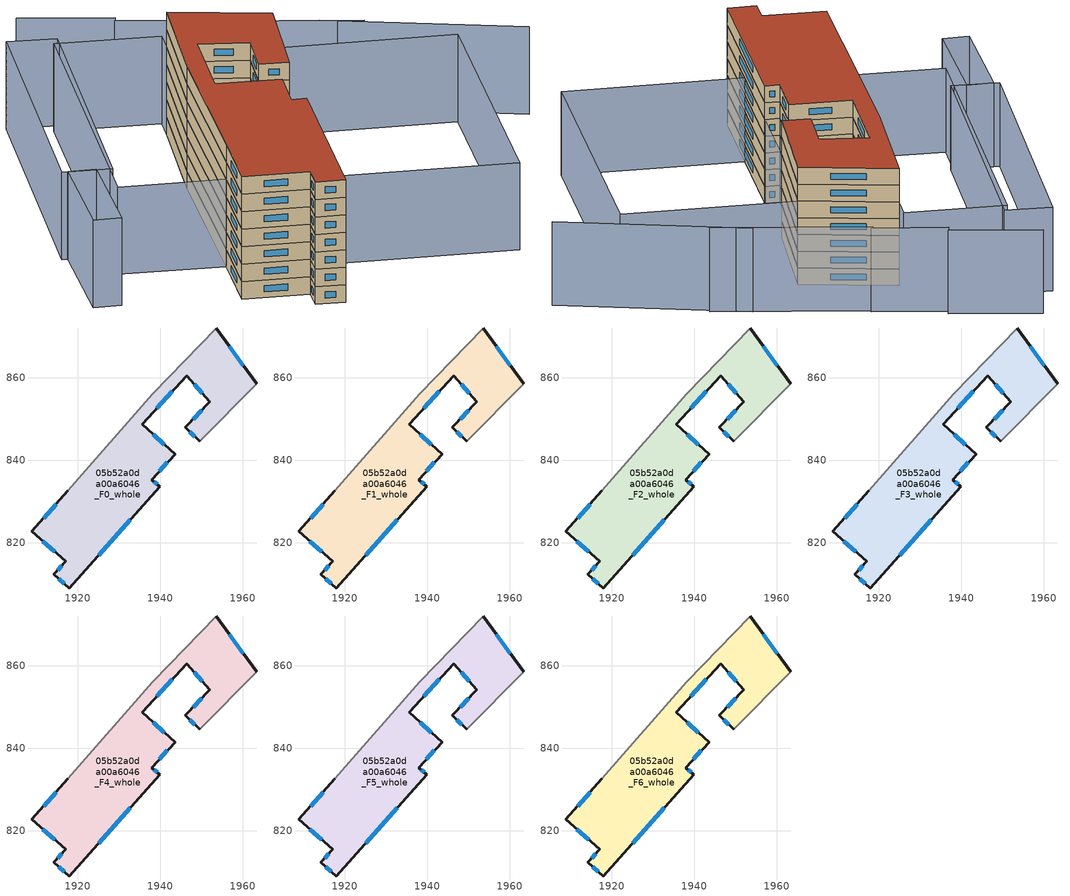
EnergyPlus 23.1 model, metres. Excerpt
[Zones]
05b52a0da00a6046_F0_whole
 floor ground (EU_floor_Construction): 1953.53,871.99 1963.33,858.49 1949.55,844.54 1946.02,847.89 1951.97,854.14 1946.38,860.44 1935.67,848.66 1943.57,841.4 1937.94,835.28 1939.81,833.58 1917.92,809 1914.24,812.29 1917.05,815.45 1908.89,822.71 1917.56,832.54 1938.19,856.09 z0
 wall outside (EU_wall_Construction): 1917.56,832.54 1908.89,822.71 1917.05,815.45 1914.24,812.29 1917.92,809 1939.81,833.58 1937.94,835.28 1943.57,841.4 1935.67,848.66 1946.38,860.44 1951.97,854.14 1946.02,847.89 1949.55,844.54 / 1963.33,858.49 1953.53,871.99 z0:3
 wall adiabatic (EU_wall_Construction): 1953.53,871.99 1938.19,856.09 1917.56,832.54 / 1949.55,844.54 1963.33,858.49 z0:3
 window (EU_Window_Construction): 1947.17,846.8 1948.4,845.63 / 1950.03,852.11 1947.95,849.93 / 1948.2,858.4 1950.15,856.19 / 1939.15,852.49 1942.9,856.61 / 1941,843.77 1938.24,846.3 / 1939.77,837.27 1941.74,839.41 / 1939.2,834.14 1938.55,834.73 / 1925.04,817 1932.69,825.59 / 1915.43,811.22 1916.72,810.07 / 1916.13,814.42 1915.15,813.31 / 1911.54,820.35 1914.39,817.81 / 1914.74,829.34 1911.71,825.91 / 1960.14,862.88 1956.71,867.6 z0.98:2.02
05b52a0da00a6046_F1_whole
 floor to 05b52a0da00a6046_F0_whole (EU_floor_Construction): 1953.53,871.99 1963.33,858.49 1949.55,844.54 1946.02,847.89 1951.97,854.14 1946.38,860.44 1935.67,848.66 1943.57,841.4 1937.94,835.28 1939.81,833.58 1917.92,809 1914.24,812.29 1917.05,815.45 1908.89,822.71 1917.56,832.54 1938.19,856.09 z3
 wall outside (EU_wall_Construction): 1917.56,832.54 1908.89,822.71 1917.05,815.45 1914.24,812.29 1917.92,809 1939.81,833.58 1937.94,835.28 1943.57,841.4 1935.67,848.66 1946.38,860.44 1951.97,854.14 1946.02,847.89 1949.55,844.54 / 1963.33,858.49 1953.53,871.99 z3:6
 wall adiabatic (EU_wall_Construction): 1953.53,871.99 1938.19,856.09 1917.56,832.54 / 1949.55,844.54 1963.33,858.49 z3:6
 window (EU_Window_Construction): 1947.17,846.8 1948.4,845.63 / 1950.03,852.11 1947.95,849.93 / 1948.2,858.4 1950.15,856.19 / 1939.15,852.49 1942.9,856.61 / 1941,843.77 1938.24,846.3 / 1939.77,837.27 1941.74,839.41 / 1939.2,834.14 1938.55,834.73 / 1925.04,817 1932.69,825.59 / 1915.43,811.22 1916.72,810.07 / 1916.13,814.42 1915.15,813.31 / 1911.54,820.35 1914.39,817.81 / 1914.74,829.34 1911.71,825.91 / 1960.14,862.88 1956.71,867.6 z3.98:5.02
05b52a0da00a6046_F2_whole
 floor to 05b52a0da00a6046_F1_whole (EU_floor_Construction): 1953.53,871.99 1963.33,858.49 1949.55,844.54 1946.02,847.89 1951.97,854.14 1946.38,860.44 1935.67,848.66 1943.57,841.4 1937.94,835.28 1939.81,833.58 1917.92,809 1914.24,812.29 1917.05,815.45 1908.89,822.71 1917.56,832.54 1938.19,856.09 z6
 wall outside (EU_wall_Construction): 1917.56,832.54 1908.89,822.71 1917.05,815.45 1914.24,812.29 1917.92,809 1939.81,833.58 1937.94,835.28 1943.57,841.4 1935.67,848.66 1946.38,860.44 1951.97,854.14 1946.02,847.89 1949.55,844.54 / 1963.33,858.49 1953.53,871.99 z6:9
 wall adiabatic (EU_wall_Construction): 1953.53,871.99 1938.19,856.09 1917.56,832.54 / 1949.55,844.54 1963.33,858.49 z6:9
 window (EU_Window_Construction): 1947.17,846.8 1948.4,845.63 / 1950.03,852.11 1947.95,849.93 / 1948.2,858.4 1950.15,856.19 / 1939.15,852.49 1942.9,856.61 / 1941,843.77 1938.24,846.3 / 1939.77,837.27 1941.74,839.41 / 1939.2,834.14 1938.55,834.73 / 1925.04,817 1932.69,825.59 / 1915.43,811.22 1916.72,810.07 / 1916.13,814.42 1915.15,813.31 / 1911.54,820.35 1914.39,817.81 / 1914.74,829.34 1911.71,825.91 / 1960.14,862.88 1956.71,867.6 z6.98:8.02
05b52a0da00a6046_F3_whole
 floor to 05b52a0da00a6046_F2_whole (EU_floor_Construction): 1953.53,871.99 1963.33,858.49 1949.55,844.54 1946.02,847.89 1951.97,854.14 1946.38,860.44 1935.67,848.66 1943.57,841.4 1937.94,835.28 1939.81,833.58 1917.92,809 1914.24,812.29 1917.05,815.45 1908.89,822.71 1917.56,832.54 1938.19,856.09 z9
 wall outside (EU_wall_Construction): 1917.56,832.54 1908.89,822.71 1917.05,815.45 1914.24,812.29 1917.92,809 1939.81,833.58 1937.94,835.28 1943.57,841.4 1935.67,848.66 1946.38,860.44 1951.97,854.14 1946.02,847.89 1949.55,844.54 / 1963.33,858.49 1953.53,871.99 z9:12
 wall adiabatic (EU_wall_Construction): 1953.53,871.99 1938.19,856.09 1917.56,832.54 / 1949.55,844.54 1963.33,858.49 z9:12
 window (EU_Window_Construction): 1947.17,846.8 1948.4,845.63 / 1950.03,852.11 1947.95,849.93 / 1948.2,858.4 1950.15,856.19 / 1939.15,852.49 1942.9,856.61 / 1941,843.77 1938.24,846.3 / 1939.77,837.27 1941.74,839.41 / 1939.2,834.14 1938.55,834.73 / 1925.04,817 1932.69,825.59 / 1915.43,811.22 1916.72,810.07 / 1916.13,814.42 1915.15,813.31 / 1911.54,820.35 1914.39,817.81 / 1914.74,829.34 1911.71,825.91 / 1960.14,862.88 1956.71,867.6 z9.98:11.02
05b52a0da00a6046_F4_whole
 floor to 05b52a0da00a6046_F3_whole (EU_floor_Construction): 1953.53,871.99 1963.33,858.49 1949.55,844.54 1946.02,847.89 1951.97,854.14 1946.38,860.44 1935.67,848.66 1943.57,841.4 1937.94,835.28 1939.81,833.58 1917.92,809 1914.24,812.29 1917.05,815.45 1908.89,822.71 1917.56,832.54 1938.19,856.09 z12
 wall outside (EU_wall_Construction): 1917.56,832.54 1908.89,822.71 1917.05,815.45 1914.24,812.29 1917.92,809 1939.81,833.58 1937.94,835.28 1943.57,841.4 1935.67,848.66 1946.38,860.44 1951.97,854.14 1946.02,847.89 1949.55,844.54 / 1963.33,858.49 1953.53,871.99 z12:15
 wall adiabatic (EU_wall_Construction): 1953.53,871.99 1938.19,856.09 1917.56,832.54 / 1949.55,844.54 1963.33,858.49 z12:15
 window (EU_Window_Construction): 1947.17,846.8 1948.4,845.63 / 1950.03,852.11 1947.95,849.93 / 1948.2,858.4 1950.15,856.19 / 1939.15,852.49 1942.9,856.61 / 1941,843.77 1938.24,846.3 / 1939.77,837.27 1941.74,839.41 / 1939.2,834.14 1938.55,834.73 / 1925.04,817 1932.69,825.59 / 1915.43,811.22 1916.72,810.07 / 1916.13,814.42 1915.15,813.31 / 1911.54,820.35 1914.39,817.81 / 1914.74,829.34 1911.71,825.91 / 1960.14,862.88 1956.71,867.6 z12.98:14.02
05b52a0da00a6046_F5_whole
 floor to 05b52a0da00a6046_F4_whole (EU_floor_Construction): 1953.53,871.99 1963.33,858.49 1949.55,844.54 1946.02,847.89 1951.97,854.14 1946.38,860.44 1935.67,848.66 1943.57,841.4 1937.94,835.28 1939.81,833.58 1917.92,809 1914.24,812.29 1917.05,815.45 1908.89,822.71 1917.56,832.54 1938.19,856.09 z15
 wall outside (EU_wall_Construction): 1917.56,832.54 1908.89,822.71 1917.05,815.45 1914.24,812.29 1917.92,809 1939.81,833.58 1937.94,835.28 1943.57,841.4 1935.67,848.66 1946.38,860.44 1951.97,854.14 1946.02,847.89 1949.55,844.54 / 1963.33,858.49 1953.53,871.99 z15:18
 wall adiabatic (EU_wall_Construction): 1953.53,871.99 1938.19,856.09 1917.56,832.54 / 1949.55,844.54 1963.33,858.49 z15:18
 window (EU_Window_Construction): 1947.17,846.8 1948.4,845.63 / 1950.03,852.11 1947.95,849.93 / 1948.2,858.4 1950.15,856.19 / 1939.15,852.49 1942.9,856.61 / 1941,843.77 1938.24,846.3 / 1939.77,837.27 1941.74,839.41 / 1939.2,834.14 1938.55,834.73 / 1925.04,817 1932.69,825.59 / 1915.43,811.22 1916.72,810.07 / 1916.13,814.42 1915.15,813.31 / 1911.54,820.35 1914.39,817.81 / 1914.74,829.34 1911.71,825.91 / 1960.14,862.88 1956.71,867.6 z15.98:17.02
05b52a0da00a6046_F6_whole
 floor to 05b52a0da00a6046_F5_whole (EU_floor_Construction): 1953.53,871.99 1963.33,858.49 1949.55,844.54 1946.02,847.89 1951.97,854.14 1946.38,860.44 1935.67,848.66 1943.57,841.4 1937.94,835.28 1939.81,833.58 1917.92,809 1914.24,812.29 1917.05,815.45 1908.89,822.71 1917.56,832.54 1938.19,856.09 z18
 wall outside (EU_wall_Construction): 1917.56,832.54 1908.89,822.71 1917.05,815.45 1914.24,812.29 1917.92,809 1939.81,833.58 1937.94,835.28 1943.57,841.4 1935.67,848.66 1946.38,860.44 1951.97,854.14 1946.02,847.89 1949.55,844.54 / 1963.33,858.49 1953.53,871.99 z18:21
 wall adiabatic (EU_wall_Construction): 1953.53,871.99 1938.19,856.09 1917.56,832.54 / 1949.55,844.54 1963.33,858.49 z18:21
 window (EU_Window_Construction): 1947.17,846.8 1948.4,845.63 / 1950.03,852.11 1947.95,849.93 / 1948.2,858.4 1950.15,856.19 / 1939.15,852.49 1942.9,856.61 / 1941,843.77 1938.24,846.3 / 1939.77,837.27 1941.74,839.41 / 1939.2,834.14 1938.55,834.73 / 1925.04,817 1932.69,825.59 / 1915.43,811.22 1916.72,810.07 / 1916.13,814.42 1915.15,813.31 / 1911.54,820.35 1914.39,817.81 / 1914.74,829.34 1911.71,825.91 / 1960.14,862.88 1956.71,867.6 z18.98:20.02
 roof outside (EU_roof_Construction): 1939.81,833.58 1937.94,835.28 1943.57,841.4 1935.67,848.66 1946.38,860.44 1951.97,854.14 1946.02,847.89 1949.55,844.54 1963.33,858.49 1953.53,871.99 1938.19,856.09 1917.56,832.54 1908.89,822.71 1917.05,815.45 1914.24,812.29 1917.92,809 z21
shading: 1994.79,831.72 1976.81,859.54 / 1980.97,853.86 1964.34,874.82 / 1964.88,874.93 1956.93,884.87 / 1957.89,885.52 1948.21,897.77 / 1928.08,820.42 1962.56,859.17 / 1962.56,859.17 1985.54,838.73 / 1985.54,838.73 1951.06,799.97 / 1951.06,799.97 1928.08,820.42 / 1895.41,836.23 1891.94,839.21 / 1891.94,839.21 1904.78,854.18 / 1904.78,854.18 1908.26,851.2 / 1908.26,851.2 1895.41,836.23 / 1956.52,875.28 1917.56,832.54 / 1917.56,832.54 1904.78,844.19 / 1904.78,844.19 1943.74,886.93 / 1943.74,886.93 1956.52,875.28 / 1904.07,854.84 1939.79,893.35 / 1939.79,893.35 1945.76,887.81 / 1945.76,887.81 1910.04,849.3 / 1910.04,849.3 1904.07,854.84 z0:15
[Building]
EU S2 Campaign: North Axis=0; Terrain=City; Solar Distribution=FullExterior
[Site:Location]
Bologna: Latitude=44.5; Longitude=11.25; Time Zone=1; Elevation=37
[SizingPeriod:WeatherFileDays]
AnnualSizingPeriod: Begin Month=1; Begin Day of Month=1; End Month=12; End Day of Month=31; Day of Week for Start Day=Monday; Use Weather File Daylight Saving Period=No; Use Weather File Rain and Snow Indicators=No
[MATERIAL]
EU_InternalMass_Material: Roughness=MediumRough; Thickness=0.1; Conductivity=1; Density=1800; Specific Heat=900; Thermal Absorptance=0.9; Solar Absorptance=0.7; Visible Absorptance=0.7
[MATERIAL:NOMASS] Roughness=MediumRough; Thermal Absorptance=0.9; Solar Absorptance=0.7; Visible Absorptance=0.7
Name | Thermal Resistance
EU_wall_NoMass | 0.905828
EU_roof_NoMass | 0.37593
EU_floor_NoMass | 0.67114
[WINDOWMATERIAL:SIMPLEGLAZINGSYSTEM]
EU_Window_SimpleGlazing: UFactor=4.52486; Solar Heat Gain Coefficient=0.85; Visible Transmittance=0.85
[CONSTRUCTION]
EU_wall_Construction: EU_wall_NoMass
EU_roof_Construction: EU_roof_NoMass
EU_floor_Construction: EU_floor_NoMass
EU_Window_Construction: EU_Window_SimpleGlazing
EU_InternalMass_Construction: EU_InternalMass_Material
[ZONE] Type=1; Multiplier=1; Ceiling Height=autocalculate; Volume=2651.07; Floor Area=autocalculate; Part of Total Floor Area=Yes
05b52a0da00a6046_F0_whole; 05b52a0da00a6046_F1_whole; 05b52a0da00a6046_F2_whole; 05b52a0da00a6046_F3_whole; 05b52a0da00a6046_F4_whole; 05b52a0da00a6046_F5_whole; 05b52a0da00a6046_F6_whole
[INTERNALMASS] Construction=EU_InternalMass_Construction; Surface Area=818.852
Name | Zone or ZoneList
05b52a0da00a6046_F0_whole_EU_InternalMass | 05b52a0da00a6046_F0_whole
05b52a0da00a6046_F1_whole_EU_InternalMass | 05b52a0da00a6046_F1_whole
05b52a0da00a6046_F2_whole_EU_InternalMass | 05b52a0da00a6046_F2_whole
05b52a0da00a6046_F3_whole_EU_InternalMass | 05b52a0da00a6046_F3_whole
05b52a0da00a6046_F4_whole_EU_InternalMass | 05b52a0da00a6046_F4_whole
05b52a0da00a6046_F5_whole_EU_InternalMass | 05b52a0da00a6046_F5_whole
05b52a0da00a6046_F6_whole_EU_InternalMass | 05b52a0da00a6046_F6_whole
[OTHEREQUIPMENT] Fuel Type=Electricity; Design Level Calculation Method=Watts/Area; Power per Zone Floor Area=1; Fraction Latent=0; Fraction Radiant=0; Fraction Lost=0; Carbon Dioxide Generation Rate=0; EndUse Subcategory=EU_Step8_InternalGains
Name | Zone or ZoneList or Space or SpaceList | Schedule
EU_Step8_InternalGain_05b52a0da00a6046_F0_whole_f000 | 05b52a0da00a6046_F0_whole | EU_Step8_GainSchedule_05b52a0da00a6046_F0_whole_f000
EU_Step8_InternalGain_05b52a0da00a6046_F1_whole_f000 | 05b52a0da00a6046_F1_whole | EU_Step8_GainSchedule_05b52a0da00a6046_F1_whole_f000
EU_Step8_InternalGain_05b52a0da00a6046_F2_whole_f000 | 05b52a0da00a6046_F2_whole | EU_Step8_GainSchedule_05b52a0da00a6046_F2_whole_f000
EU_Step8_InternalGain_05b52a0da00a6046_F3_whole_f000 | 05b52a0da00a6046_F3_whole | EU_Step8_GainSchedule_05b52a0da00a6046_F3_whole_f000
EU_Step8_InternalGain_05b52a0da00a6046_F4_whole_f000 | 05b52a0da00a6046_F4_whole | EU_Step8_GainSchedule_05b52a0da00a6046_F4_whole_f000
EU_Step8_InternalGain_05b52a0da00a6046_F5_whole_f000 | 05b52a0da00a6046_F5_whole | EU_Step8_GainSchedule_05b52a0da00a6046_F5_whole_f000
EU_Step8_InternalGain_05b52a0da00a6046_F6_whole_f000 | 05b52a0da00a6046_F6_whole | EU_Step8_GainSchedule_05b52a0da00a6046_F6_whole_f000
[ZONEVENTILATION:DESIGNFLOWRATE] Schedule=EU_AlwaysOn; Design Flow Rate Calculation Method=AirChanges/Hour; Air Changes per Hour=0.73129; Ventilation Type=Natural; Fan Pressure Rise=0; Fan Total Efficiency=1; Constant Term Coefficient=1; Temperature Term Coefficient=0; Velocity Term Coefficient=0; Velocity Squared Term Coefficient=0; Minimum Indoor Temperature=-100; Maximum Indoor Temperature=100; Delta Temperature=-100; Minimum Outdoor Temperature=-100; Maximum Outdoor Temperature=100; Maximum Wind Speed=40
Name | Zone or ZoneList or Space or SpaceList
EU_ConstantAir_05b52a0da00a6046_F0_whole | 05b52a0da00a6046_F0_whole
EU_ConstantAir_05b52a0da00a6046_F1_whole | 05b52a0da00a6046_F1_whole
EU_ConstantAir_05b52a0da00a6046_F2_whole | 05b52a0da00a6046_F2_whole
EU_ConstantAir_05b52a0da00a6046_F3_whole | 05b52a0da00a6046_F3_whole
EU_ConstantAir_05b52a0da00a6046_F4_whole | 05b52a0da00a6046_F4_whole
EU_ConstantAir_05b52a0da00a6046_F5_whole | 05b52a0da00a6046_F5_whole
EU_ConstantAir_05b52a0da00a6046_F6_whole | 05b52a0da00a6046_F6_whole
[HVACTEMPLATE:THERMOSTAT] Constant Heating Setpoint=20; Constant Cooling Setpoint=50
EU_HeatOnly_05b52a0da00a6046_F0_whole; EU_HeatOnly_05b52a0da00a6046_F1_whole; EU_HeatOnly_05b52a0da00a6046_F2_whole; EU_HeatOnly_05b52a0da00a6046_F3_whole; EU_HeatOnly_05b52a0da00a6046_F4_whole; EU_HeatOnly_05b52a0da00a6046_F5_whole; EU_HeatOnly_05b52a0da00a6046_F6_whole
[HVACTEMPLATE:ZONE:IDEALLOADSAIRSYSTEM] System Availability Schedule=EU_AlwaysOn; Maximum Heating Supply Air Temperature=50; Minimum Cooling Supply Air Temperature=13; Maximum Heating Supply Air Humidity Ratio=0.0156; Minimum Cooling Supply Air Humidity Ratio=0.0077; Heating Limit=NoLimit; Cooling Limit=NoLimit; Heating Availability Schedule=EU_AlwaysOn; Cooling Availability Schedule=EU_CoolingOff; Dehumidification Control Type=ConstantSensibleHeatRatio; Cooling Sensible Heat Ratio=0.7; Dehumidification Setpoint=60; Humidification Control Type=None; Humidification Setpoint=30; Outdoor Air Method=None; Outdoor Air Flow Rate per Person=0.00944; Outdoor Air Flow Rate per Zone Floor Area=0; Outdoor Air Flow Rate per Zone=0; Demand Controlled Ventilation Type=None; Outdoor Air Economizer Type=NoEconomizer; Heat Recovery Type=None; Sensible Heat Recovery Effectiveness=0.7; Latent Heat Recovery Effectiveness=0.65
Name | Template Thermostat
05b52a0da00a6046_F0_whole | EU_HeatOnly_05b52a0da00a6046_F0_whole
05b52a0da00a6046_F1_whole | EU_HeatOnly_05b52a0da00a6046_F1_whole
05b52a0da00a6046_F2_whole | EU_HeatOnly_05b52a0da00a6046_F2_whole
05b52a0da00a6046_F3_whole | EU_HeatOnly_05b52a0da00a6046_F3_whole
05b52a0da00a6046_F4_whole | EU_HeatOnly_05b52a0da00a6046_F4_whole
05b52a0da00a6046_F5_whole | EU_HeatOnly_05b52a0da00a6046_F5_whole
05b52a0da00a6046_F6_whole | EU_HeatOnly_05b52a0da00a6046_F6_whole
[SIZING:ZONE] Zone Cooling Design Supply Air Temperature Input Method=SupplyAirTemperature; Zone Cooling Design Supply Air Temperature=13; Zone Heating Design Supply Air Temperature Input Method=SupplyAirTemperature; Zone Heating Design Supply Air Temperature=50; Zone Cooling Design Supply Air Humidity Ratio=0.008; Zone Heating Design Supply Air Humidity Ratio=0.008; Cooling Design Air Flow Method=DesignDay; Cooling Design Air Flow Rate=0; Cooling Minimum Air Flow per Zone Floor Area=0.000762; Cooling Minimum Air Flow=0; Cooling Minimum Air Flow Fraction=0.2; Heating Design Air Flow Method=DesignDay; Heating Design Air Flow Rate=0; Heating Maximum Air Flow per Zone Floor Area=0.002032; Heating Maximum Air Flow=0.141576; Heating Maximum Air Flow Fraction=0.3; Account for Dedicated Outdoor Air System=No; Dedicated Outdoor Air System Control Strategy=NeutralSupplyAir; Dedicated Outdoor Air Low Setpoint Temperature for Design=autosize; Dedicated Outdoor Air High Setpoint Temperature for Design=autosize; Zone Load Sizing Method=Sensible Load Only No Latent Load; Zone Latent Cooling Design Supply Air Humidity Ratio Input Method=HumidityRatioDifference; Zone Cooling Design Supply Air Humidity Ratio Difference=0.005; Zone Latent Heating Design Supply Air Humidity Ratio Input Method=HumidityRatioDifference; Zone Humidification Design Supply Air Humidity Ratio Difference=0.005
05b52a0da00a6046_F0_whole; 05b52a0da00a6046_F1_whole; 05b52a0da00a6046_F2_whole; 05b52a0da00a6046_F3_whole; 05b52a0da00a6046_F4_whole; 05b52a0da00a6046_F5_whole; 05b52a0da00a6046_F6_whole
[SCHEDULE:CONSTANT]
Name | Hourly Value
EU_AlwaysOn | 1
EU_CoolingOff | 0
[SCHEDULE:FILE] Column Number=1; Rows to Skip at Top=0; Number of Hours of Data=8760; Column Separator=Comma; Interpolate to Timestep=No; Minutes per Item=60; Adjust Schedule for Daylight Savings=Yes
Name | File
EU_Step8_GainSchedule_05b52a0da00a6046_F0_whole_f000 | ../../schedules/05b52a0da00a6046/05b52a0da00a6046_F0_whole_f000_gain.csv
EU_Step8_GainSchedule_05b52a0da00a6046_F1_whole_f000 | ../../schedules/05b52a0da00a6046/05b52a0da00a6046_F1_whole_f000_gain.csv
EU_Step8_GainSchedule_05b52a0da00a6046_F2_whole_f000 | ../../schedules/05b52a0da00a6046/05b52a0da00a6046_F2_whole_f000_gain.csv
EU_Step8_GainSchedule_05b52a0da00a6046_F3_whole_f000 | ../../schedules/05b52a0da00a6046/05b52a0da00a6046_F3_whole_f000_gain.csv
EU_Step8_GainSchedule_05b52a0da00a6046_F4_whole_f000 | ../../schedules/05b52a0da00a6046/05b52a0da00a6046_F4_whole_f000_gain.csv
EU_Step8_GainSchedule_05b52a0da00a6046_F5_whole_f000 | ../../schedules/05b52a0da00a6046/05b52a0da00a6046_F5_whole_f000_gain.csv
EU_Step8_GainSchedule_05b52a0da00a6046_F6_whole_f000 | ../../schedules/05b52a0da00a6046/05b52a0da00a6046_F6_whole_f000_gain.csv
